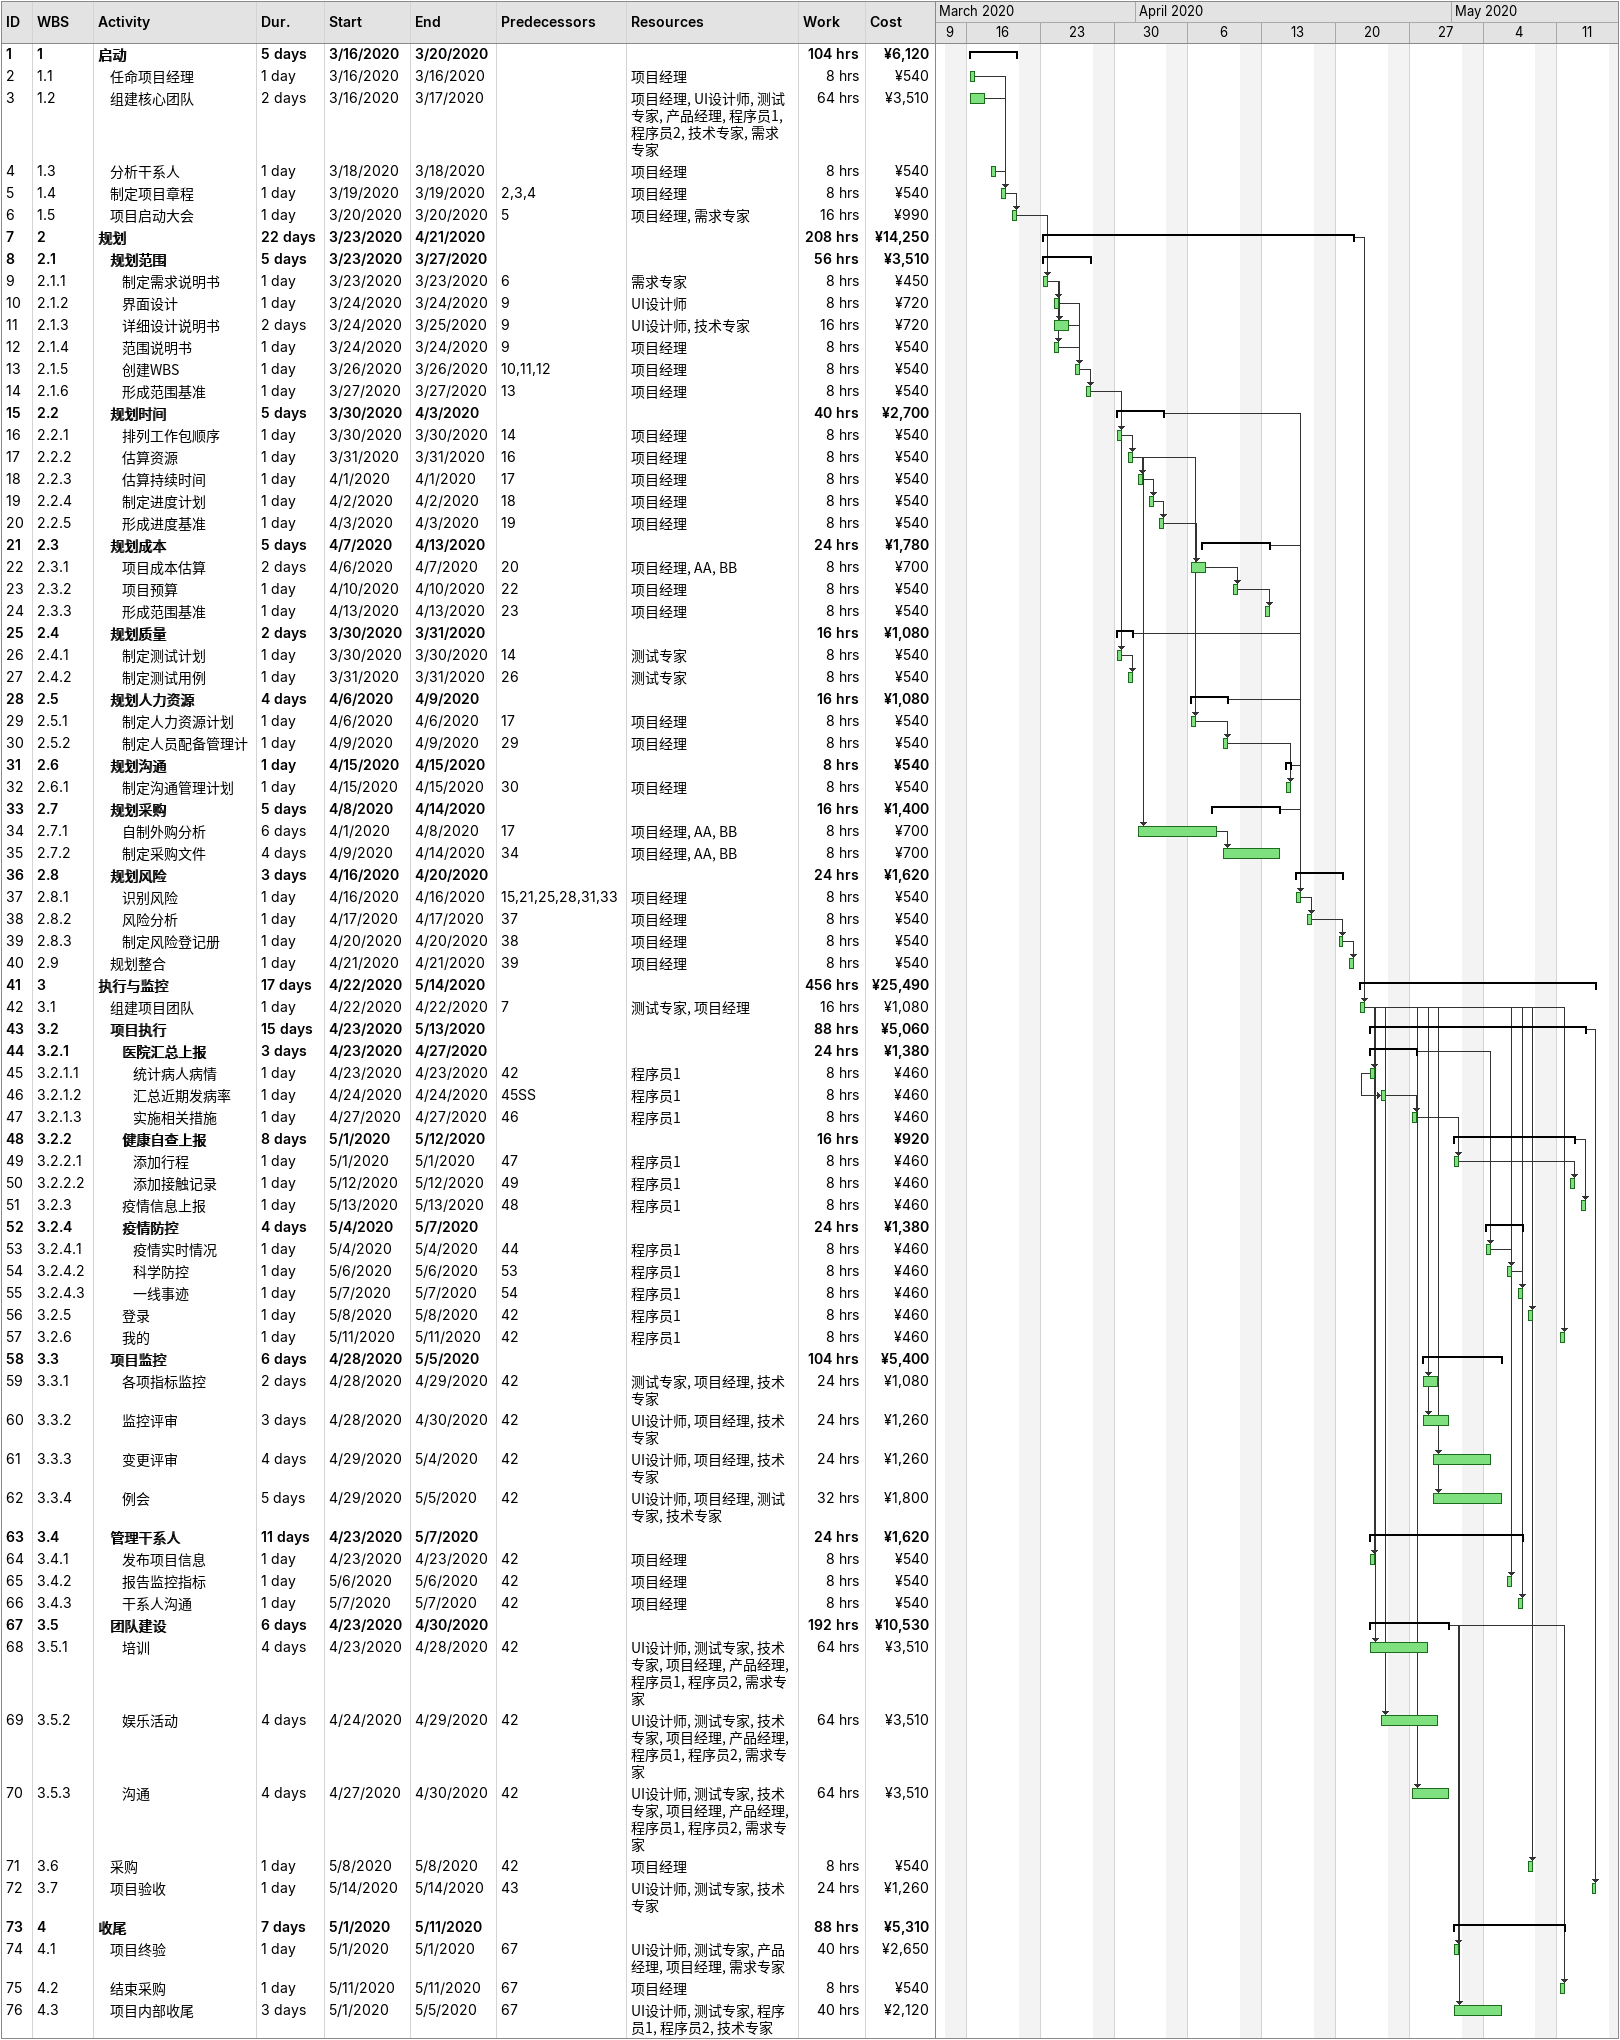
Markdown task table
| ID | WBS | Task | Duration | Start | Finish | Predecessors | Resources | Work (h) | Cost (¥) |
|---|---|---|---|---|---|---|---|---|---|
| 1 | 1 | **启动** | 5d | 2020-03-16 | 2020-03-20 |  |  | 104 | 6120 |
| 2 | 1.1 | 任命项目经理 | 1d | 2020-03-16 | 2020-03-16 |  | 项目经理 | 8 | 540 |
| 3 | 1.2 | 组建核心团队 | 2d | 2020-03-16 | 2020-03-17 |  | 项目经理, UI设计师, 测试专家, 产品经理, 程序员1, 程序员2, 技术专家, 需求专家 | 64 | 3510 |
| 4 | 1.3 | 分析干系人 | 1d | 2020-03-18 | 2020-03-18 |  | 项目经理 | 8 | 540 |
| 5 | 1.4 | 制定项目章程 | 1d | 2020-03-19 | 2020-03-19 | 2, 3, 4 | 项目经理 | 8 | 540 |
| 6 | 1.5 | 项目启动大会 | 1d | 2020-03-20 | 2020-03-20 | 5 | 项目经理, 需求专家 | 16 | 990 |
| 7 | 2 | **规划** | 22d | 2020-03-23 | 2020-04-21 |  |  | 208 | 14250 |
| 8 | 2.1 | **规划范围** | 5d | 2020-03-23 | 2020-03-27 |  |  | 56 | 3510 |
| 9 | 2.1.1 | 制定需求说明书 | 1d | 2020-03-23 | 2020-03-23 | 6 | 需求专家 | 8 | 450 |
| 10 | 2.1.2 | 界面设计 | 1d | 2020-03-24 | 2020-03-24 | 9 | UI设计师 | 8 | 720 |
| 11 | 2.1.3 | 详细设计说明书 | 2d | 2020-03-24 | 2020-03-25 | 9 | UI设计师, 技术专家 | 16 | 720 |
| 12 | 2.1.4 | 范围说明书 | 1d | 2020-03-24 | 2020-03-24 | 9 | 项目经理 | 8 | 540 |
| 13 | 2.1.5 | 创建WBS | 1d | 2020-03-26 | 2020-03-26 | 10, 11, 12 | 项目经理 | 8 | 540 |
| 14 | 2.1.6 | 形成范围基准 | 1d | 2020-03-27 | 2020-03-27 | 13 | 项目经理 | 8 | 540 |
| 15 | 2.2 | **规划时间** | 5d | 2020-03-30 | 2020-04-03 |  |  | 40 | 2700 |
| 16 | 2.2.1 | 排列工作包顺序 | 1d | 2020-03-30 | 2020-03-30 | 14 | 项目经理 | 8 | 540 |
| 17 | 2.2.2 | 估算资源 | 1d | 2020-03-31 | 2020-03-31 | 16 | 项目经理 | 8 | 540 |
| 18 | 2.2.3 | 估算持续时间 | 1d | 2020-04-01 | 2020-04-01 | 17 | 项目经理 | 8 | 540 |
| 19 | 2.2.4 | 制定进度计划 | 1d | 2020-04-02 | 2020-04-02 | 18 | 项目经理 | 8 | 540 |
| 20 | 2.2.5 | 形成进度基准 | 1d | 2020-04-03 | 2020-04-03 | 19 | 项目经理 | 8 | 540 |
| 21 | 2.3 | **规划成本** | 5d | 2020-04-07 | 2020-04-13 |  |  | 24 | 1780 |
| 22 | 2.3.1 | 项目成本估算 | 2d | 2020-04-06 | 2020-04-07 | 20 | 项目经理, AA, BB | 8 | 700 |
| 23 | 2.3.2 | 项目预算 | 1d | 2020-04-10 | 2020-04-10 | 22 | 项目经理 | 8 | 540 |
| 24 | 2.3.3 | 形成范围基准 | 1d | 2020-04-13 | 2020-04-13 | 23 | 项目经理 | 8 | 540 |
| 25 | 2.4 | **规划质量** | 2d | 2020-03-30 | 2020-03-31 |  |  | 16 | 1080 |
| 26 | 2.4.1 | 制定测试计划 | 1d | 2020-03-30 | 2020-03-30 | 14 | 测试专家 | 8 | 540 |
| 27 | 2.4.2 | 制定测试用例 | 1d | 2020-03-31 | 2020-03-31 | 26 | 测试专家 | 8 | 540 |
| 28 | 2.5 | **规划人力资源** | 4d | 2020-04-06 | 2020-04-09 |  |  | 16 | 1080 |
| 29 | 2.5.1 | 制定人力资源计划 | 1d | 2020-04-06 | 2020-04-06 | 17 | 项目经理 | 8 | 540 |
| 30 | 2.5.2 | 制定人员配备管理计 | 1d | 2020-04-09 | 2020-04-09 | 29 | 项目经理 | 8 | 540 |
| 31 | 2.6 | **规划沟通** | 1d | 2020-04-15 | 2020-04-15 |  |  | 8 | 540 |
| 32 | 2.6.1 | 制定沟通管理计划 | 1d | 2020-04-15 | 2020-04-15 | 30 | 项目经理 | 8 | 540 |
| 33 | 2.7 | **规划采购** | 5d | 2020-04-08 | 2020-04-14 |  |  | 16 | 1400 |
| 34 | 2.7.1 | 自制外购分析 | 6d | 2020-04-01 | 2020-04-08 | 17 | 项目经理, AA, BB | 8 | 700 |
| 35 | 2.7.2 | 制定采购文件 | 4d | 2020-04-09 | 2020-04-14 | 34 | 项目经理, AA, BB | 8 | 700 |
| 36 | 2.8 | **规划风险** | 3d | 2020-04-16 | 2020-04-20 |  |  | 24 | 1620 |
| 37 | 2.8.1 | 识别风险 | 1d | 2020-04-16 | 2020-04-16 | 15, 21, 25, 28, 31, 33 | 项目经理 | 8 | 540 |
| 38 | 2.8.2 | 风险分析 | 1d | 2020-04-17 | 2020-04-17 | 37 | 项目经理 | 8 | 540 |
| 39 | 2.8.3 | 制定风险登记册 | 1d | 2020-04-20 | 2020-04-20 | 38 | 项目经理 | 8 | 540 |
| 40 | 2.9 | 规划整合 | 1d | 2020-04-21 | 2020-04-21 | 39 | 项目经理 | 8 | 540 |
| 41 | 3 | **执行与监控** | 17d | 2020-04-22 | 2020-05-14 |  |  | 456 | 25490 |
| 42 | 3.1 | 组建项目团队 | 1d | 2020-04-22 | 2020-04-22 | 7 | 测试专家, 项目经理 | 16 | 1080 |
| 43 | 3.2 | **项目执行** | 15d | 2020-04-23 | 2020-05-13 |  |  | 88 | 5060 |
| 44 | 3.2.1 | **医院汇总上报** | 3d | 2020-04-23 | 2020-04-27 |  |  | 24 | 1380 |
| 45 | 3.2.1.1 | 统计病人病情 | 1d | 2020-04-23 | 2020-04-23 | 42 | 程序员1 | 8 | 460 |
| 46 | 3.2.1.2 | 汇总近期发病率 | 1d | 2020-04-24 | 2020-04-24 | 45SS | 程序员1 | 8 | 460 |
| 47 | 3.2.1.3 | 实施相关措施 | 1d | 2020-04-27 | 2020-04-27 | 46 | 程序员1 | 8 | 460 |
| 48 | 3.2.2 | **健康自查上报** | 8d | 2020-05-01 | 2020-05-12 |  |  | 16 | 920 |
| 49 | 3.2.2.1 | 添加行程 | 1d | 2020-05-01 | 2020-05-01 | 47 | 程序员1 | 8 | 460 |
| 50 | 3.2.2.2 | 添加接触记录 | 1d | 2020-05-12 | 2020-05-12 | 49 | 程序员1 | 8 | 460 |
| 51 | 3.2.3 | 疫情信息上报 | 1d | 2020-05-13 | 2020-05-13 | 48 | 程序员1 | 8 | 460 |
| 52 | 3.2.4 | **疫情防控** | 4d | 2020-05-04 | 2020-05-07 |  |  | 24 | 1380 |
| 53 | 3.2.4.1 | 疫情实时情况 | 1d | 2020-05-04 | 2020-05-04 | 44 | 程序员1 | 8 | 460 |
| 54 | 3.2.4.2 | 科学防控 | 1d | 2020-05-06 | 2020-05-06 | 53 | 程序员1 | 8 | 460 |
| 55 | 3.2.4.3 | 一线事迹 | 1d | 2020-05-07 | 2020-05-07 | 54 | 程序员1 | 8 | 460 |
| 56 | 3.2.5 | 登录 | 1d | 2020-05-08 | 2020-05-08 | 42 | 程序员1 | 8 | 460 |
| 57 | 3.2.6 | 我的 | 1d | 2020-05-11 | 2020-05-11 | 42 | 程序员1 | 8 | 460 |
| 58 | 3.3 | **项目监控** | 6d | 2020-04-28 | 2020-05-05 |  |  | 104 | 5400 |
| 59 | 3.3.1 | 各项指标监控 | 2d | 2020-04-28 | 2020-04-29 | 42 | 测试专家, 项目经理, 技术专家 | 24 | 1080 |
| 60 | 3.3.2 | 监控评审 | 3d | 2020-04-28 | 2020-04-30 | 42 | UI设计师, 项目经理, 技术专家 | 24 | 1260 |
| 61 | 3.3.3 | 变更评审 | 4d | 2020-04-29 | 2020-05-04 | 42 | UI设计师, 项目经理, 技术专家 | 24 | 1260 |
| 62 | 3.3.4 | 例会 | 5d | 2020-04-29 | 2020-05-05 | 42 | UI设计师, 项目经理, 测试专家, 技术专家 | 32 | 1800 |
| 63 | 3.4 | **管理干系人** | 11d | 2020-04-23 | 2020-05-07 |  |  | 24 | 1620 |
| 64 | 3.4.1 | 发布项目信息 | 1d | 2020-04-23 | 2020-04-23 | 42 | 项目经理 | 8 | 540 |
| 65 | 3.4.2 | 报告监控指标 | 1d | 2020-05-06 | 2020-05-06 | 42 | 项目经理 | 8 | 540 |
| 66 | 3.4.3 | 干系人沟通 | 1d | 2020-05-07 | 2020-05-07 | 42 | 项目经理 | 8 | 540 |
| 67 | 3.5 | **团队建设** | 6d | 2020-04-23 | 2020-04-30 |  |  | 192 | 10530 |
| 68 | 3.5.1 | 培训 | 4d | 2020-04-23 | 2020-04-28 | 42 | UI设计师, 测试专家, 技术专家, 项目经理, 产品经理, 程序员1, 程序员2, 需求专家 | 64 | 3510 |
| 69 | 3.5.2 | 娱乐活动 | 4d | 2020-04-24 | 2020-04-29 | 42 | UI设计师, 测试专家, 技术专家, 项目经理, 产品经理, 程序员1, 程序员2, 需求专家 | 64 | 3510 |
| 70 | 3.5.3 | 沟通 | 4d | 2020-04-27 | 2020-04-30 | 42 | UI设计师, 测试专家, 技术专家, 项目经理, 产品经理, 程序员1, 程序员2, 需求专家 | 64 | 3510 |
| 71 | 3.6 | 采购 | 1d | 2020-05-08 | 2020-05-08 | 42 | 项目经理 | 8 | 540 |
| 72 | 3.7 | 项目验收 | 1d | 2020-05-14 | 2020-05-14 | 43 | UI设计师, 测试专家, 技术专家 | 24 | 1260 |
| 73 | 4 | **收尾** | 7d | 2020-05-01 | 2020-05-11 |  |  | 88 | 5310 |
| 74 | 4.1 | 项目终验 | 1d | 2020-05-01 | 2020-05-01 | 67 | UI设计师, 测试专家, 产品经理, 项目经理, 需求专家 | 40 | 2650 |
| 75 | 4.2 | 结束采购 | 1d | 2020-05-11 | 2020-05-11 | 67 | 项目经理 | 8 | 540 |
| 76 | 4.3 | 项目内部收尾 | 3d | 2020-05-01 | 2020-05-05 | 67 | UI设计师, 测试专家, 程序员1, 程序员2, 技术专家 | 40 | 2120 |
